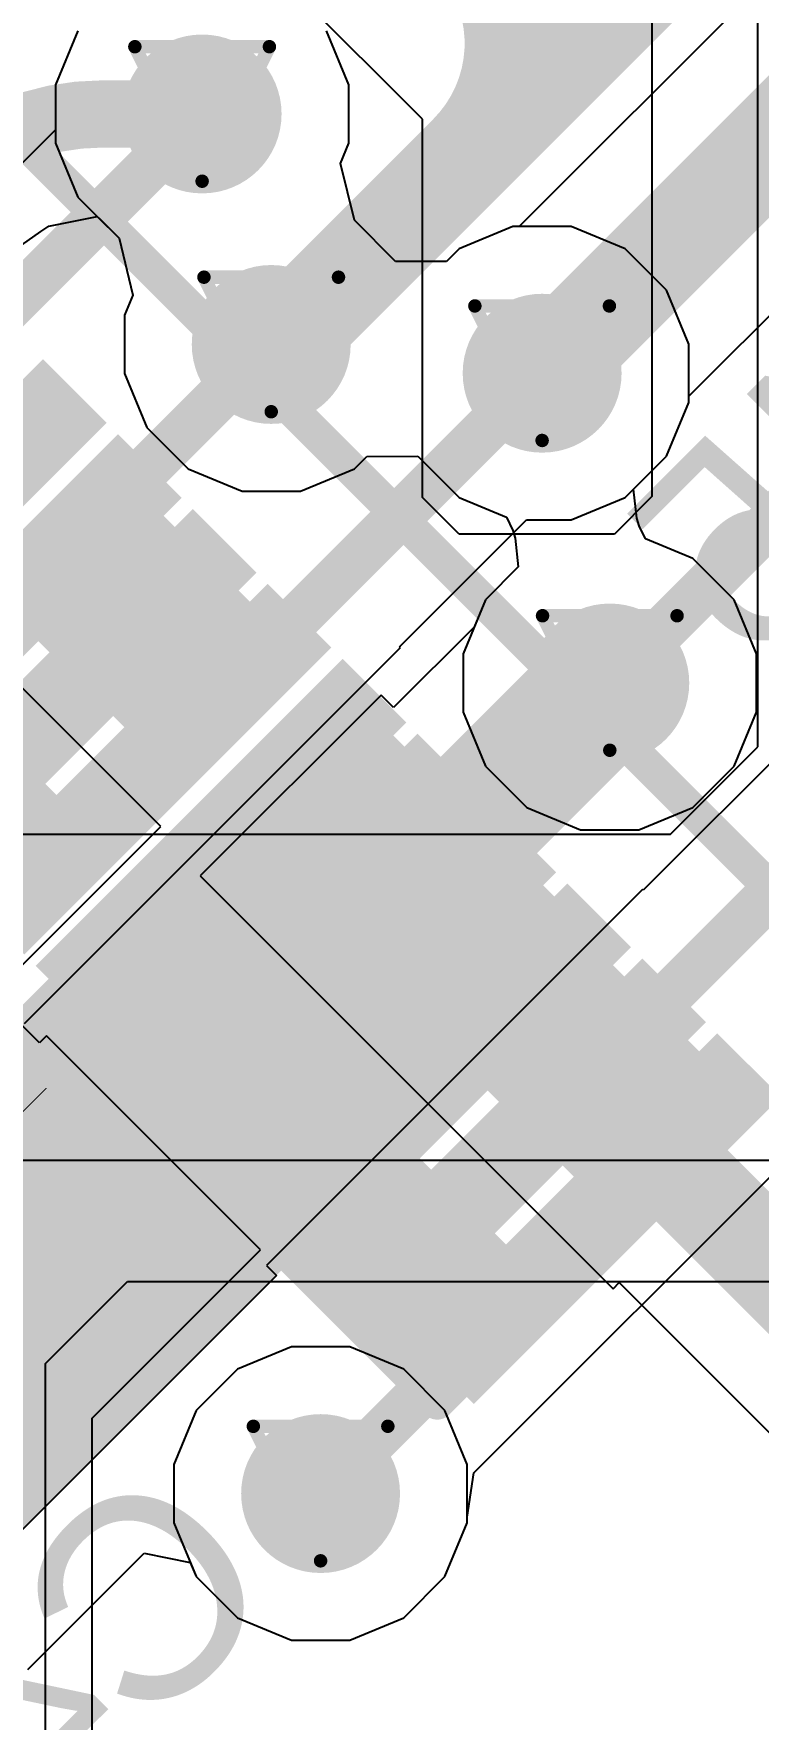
# Model space of a CAD drawing. Header units: inches. Extents: x 0 to 5359, y 0 to 5098.
# Drawn here: x 51.91 to 54.64, y 48.39 to 54.75 of the extents above; entities that cross this region are included whole.
import ezdxf

# ---------------------------------------------------------------- set-up
doc = ezdxf.new("R2010")
doc.units = ezdxf.units.IN
for name, color, linetype in [('Bottom Layer', 5, 'Continuous'), ('Bottom Overlay', 54, 'Continuous'), ('Bottom Paste', 16, 'Continuous'), ('Bottom Solder', 6, 'Continuous'), ('Drill Drawing', 1, 'Continuous'), ('Layer 1', 16, 'Continuous'), ('Layer 2', 76, 'Continuous'), ('Top Layer', 1, 'Continuous'), ('Top Overlay', 2, 'Continuous'), ('Top Paste', 8, 'Continuous'), ('Top Solder', 216, 'Continuous'), ('Via Holes', 16, 'Continuous')]:
    doc.layers.add(name, color=color, linetype=linetype)
doc.styles.add('Arial', font='', dxfattribs={"height": 0.2})
doc.styles.get('Arial').set_extended_font_data('Arial')

# ---------------------------------------------------------------- blocks, each defined once
blk = doc.blocks.new('LQFP_128_EP_14_14__40')
at = {"layer": 'Top Layer'}
for points in [[(2.4999, -6.8497), (2.6999, -6.8497), (2.6999, -8.3497), (2.4999, -8.3497)], [(2.8997, -6.8497), (3.0997, -6.8497), (3.0997, -8.3497), (2.8997, -8.3497)], [(3.3, -6.8497), (3.5, -6.8497), (3.5, -8.3497), (3.3, -8.3497)], [(3.6998, -6.8497), (3.8998, -6.8497), (3.8998, -8.3497), (3.6998, -8.3497)], [(4.0999, -6.8497), (4.2999, -6.8497), (4.2999, -8.3497), (4.0999, -8.3497)], [(4.4999, -6.8497), (4.6999, -6.8497), (4.6999, -8.3497), (4.4999, -8.3497)], [(4.9, -6.8497), (5.1, -6.8497), (5.1, -8.3497), (4.9, -8.3497)], [(5.3, -6.8497), (5.5, -6.8497), (5.5, -8.3497), (5.3, -8.3497)], [(5.7001, -6.8497), (5.9001, -6.8497), (5.9001, -8.3497), (5.7001, -8.3497)], [(6.1001, -6.8497), (6.3001, -6.8497), (6.3001, -8.3497), (6.1001, -8.3497)]]:
    blk.add_hatch(color=1, dxfattribs=at).paths.add_polyline_path(points)
at = {"layer": 'Top Paste'}
for points in [[(2.4999, -6.8497), (2.6999, -6.8497), (2.6999, -8.3497), (2.4999, -8.3497)], [(2.8997, -6.8497), (3.0997, -6.8497), (3.0997, -8.3497), (2.8997, -8.3497)], [(3.3, -6.8497), (3.5, -6.8497), (3.5, -8.3497), (3.3, -8.3497)], [(3.6998, -6.8497), (3.8998, -6.8497), (3.8998, -8.3497), (3.6998, -8.3497)], [(4.0999, -6.8497), (4.2999, -6.8497), (4.2999, -8.3497), (4.0999, -8.3497)], [(4.4999, -6.8497), (4.6999, -6.8497), (4.6999, -8.3497), (4.4999, -8.3497)], [(4.9, -6.8497), (5.1, -6.8497), (5.1, -8.3497), (4.9, -8.3497)], [(5.3, -6.8497), (5.5, -6.8497), (5.5, -8.3497), (5.3, -8.3497)], [(5.7001, -6.8497), (5.9001, -6.8497), (5.9001, -8.3497), (5.7001, -8.3497)], [(6.1001, -6.8497), (6.3001, -6.8497), (6.3001, -8.3497), (6.1001, -8.3497)]]:
    blk.add_hatch(color=8, dxfattribs=at).paths.add_polyline_path(points)
at = {"layer": 'Top Solder'}
for points in [[(2.4299, -6.7797), (2.7699, -6.7797), (2.7699, -8.4197), (2.4299, -8.4197)], [(2.8297, -6.7797), (3.1697, -6.7797), (3.1697, -8.4197), (2.8297, -8.4197)], [(3.23, -6.7797), (3.57, -6.7797), (3.57, -8.4197), (3.23, -8.4197)], [(3.6298, -6.7797), (3.9698, -6.7797), (3.9698, -8.4197), (3.6298, -8.4197)], [(4.0299, -6.7797), (4.3699, -6.7797), (4.3699, -8.4197), (4.0299, -8.4197)], [(4.4299, -6.7797), (4.7699, -6.7797), (4.7699, -8.4197), (4.4299, -8.4197)], [(4.83, -6.7797), (5.17, -6.7797), (5.17, -8.4197), (4.83, -8.4197)], [(5.23, -6.7797), (5.57, -6.7797), (5.57, -8.4197), (5.23, -8.4197)], [(5.6301, -6.7797), (5.9701, -6.7797), (5.9701, -8.4197), (5.6301, -8.4197)], [(6.0301, -6.7797), (6.3701, -6.7797), (6.3701, -8.4197), (6.0301, -8.4197)]]:
    blk.add_hatch(color=216, dxfattribs=at).paths.add_polyline_path(points)
at = {"layer": 'Top Overlay'}
blk.add_lwpolyline([(-6.2499, -6.2499, 0.127, 0.127, 0), (6.2499, -6.2499, 0.127, 0.127, 0)], format="xyseb", dxfattribs=at)
blk = doc.blocks.new('R___0402_B_154')
at = {"layer": 'Bottom Layer'}
for points in [[(-0.2413, 0.3175), (-0.2413, -0.3175), (-0.6985, -0.3175), (-0.6985, 0.3175)], [(0.6985, 0.3175), (0.6985, -0.3175), (0.2413, -0.3175), (0.2413, 0.3175)]]:
    blk.add_hatch(color=5, dxfattribs=at).paths.add_polyline_path(points)
at = {"layer": 'Bottom Paste'}
for points in [[(-0.2413, 0.3175), (-0.2413, -0.3175), (-0.6985, -0.3175), (-0.6985, 0.3175)], [(0.6985, 0.3175), (0.6985, -0.3175), (0.2413, -0.3175), (0.2413, 0.3175)]]:
    blk.add_hatch(color=16, dxfattribs=at).paths.add_polyline_path(points)
at = {"layer": 'Bottom Solder'}
for points in [[(-0.1863, 0.3725), (-0.1863, -0.3725), (-0.7535, -0.3725), (-0.7535, 0.3725)], [(0.7535, 0.3725), (0.7535, -0.3725), (0.1863, -0.3725), (0.1863, 0.3725)]]:
    blk.add_hatch(color=6, dxfattribs=at).paths.add_polyline_path(points)
at = {"layer": 'Bottom Overlay'}
for points in [[(-0.7874, 0.4064, 0.127, 0.127, 0), (0.7874, 0.4064, 0.127, 0.127, 0)], [(-0.7874, 0.4064, 0.127, 0.127, 0), (-0.7874, -0.4064, 0.127, 0.127, 0)], [(0.7874, 0.4064, 0.127, 0.127, 0), (0.7874, -0.4064, 0.127, 0.127, 0)], [(-0.8128, 0.4318, 0.00323, 0.00323, 0), (0.8128, 0.4318, 0.00323, 0.00323, 0)], [(-0.7874, -0.4064, 0.127, 0.127, 0), (0.7874, -0.4064, 0.127, 0.127, 0)]]:
    blk.add_lwpolyline(points, format="xyseb", dxfattribs=at)
for points in [[(-0.8191, 0.4064, 0.0635, 0.0635, 1), (-0.7556, 0.4064, 0.0635, 0.0635, 1)], [(-0.8191, 0.4064, 0.0635, 0.0635, 1), (-0.7556, 0.4064, 0.0635, 0.0635, 1)], [(0.7556, 0.4064, 0.0635, 0.0635, 1), (0.8191, 0.4064, 0.0635, 0.0635, 1)], [(0.7556, 0.4064, 0.0635, 0.0635, 1), (0.8191, 0.4064, 0.0635, 0.0635, 1)], [(-0.8136, 0.4318, 0.00161, 0.00161, 1), (-0.812, 0.4318, 0.00161, 0.00161, 1)], [(0.812, 0.4318, 0.00161, 0.00161, 1), (0.8136, 0.4318, 0.00161, 0.00161, 1)], [(-0.8191, -0.4064, 0.0635, 0.0635, 1), (-0.7556, -0.4064, 0.0635, 0.0635, 1)], [(-0.8191, -0.4064, 0.0635, 0.0635, 1), (-0.7556, -0.4064, 0.0635, 0.0635, 1)], [(0.7556, -0.4064, 0.0635, 0.0635, 1), (0.8191, -0.4064, 0.0635, 0.0635, 1)], [(0.7556, -0.4064, 0.0635, 0.0635, 1), (0.8191, -0.4064, 0.0635, 0.0635, 1)]]:
    blk.add_lwpolyline(points, format="xyseb", close=True, dxfattribs=at)
blk = doc.blocks.new('C___0402_B_319')
at = {"layer": 'Bottom Layer'}
for points in [[(-0.2413, 0.3175), (-0.2413, -0.3175), (-0.6985, -0.3175), (-0.6985, 0.3175)], [(0.6985, 0.3175), (0.6985, -0.3175), (0.2413, -0.3175), (0.2413, 0.3175)]]:
    blk.add_hatch(color=5, dxfattribs=at).paths.add_polyline_path(points)
at = {"layer": 'Bottom Paste'}
for points in [[(-0.2413, 0.3175), (-0.2413, -0.3175), (-0.6985, -0.3175), (-0.6985, 0.3175)], [(0.6985, 0.3175), (0.6985, -0.3175), (0.2413, -0.3175), (0.2413, 0.3175)]]:
    blk.add_hatch(color=16, dxfattribs=at).paths.add_polyline_path(points)
at = {"layer": 'Bottom Solder'}
for points in [[(-0.1813, 0.3775), (-0.1813, -0.3775), (-0.7585, -0.3775), (-0.7585, 0.3775)], [(0.7585, 0.3775), (0.7585, -0.3775), (0.1813, -0.3775), (0.1813, 0.3775)]]:
    blk.add_hatch(color=6, dxfattribs=at).paths.add_polyline_path(points)
at = {"layer": 'Bottom Overlay'}
for points in [[(-0.7874, 0.4064, 0.127, 0.127, 0), (-0.2794, 0.4064, 0.127, 0.127, 0)], [(-0.7874, 0.4064, 0.127, 0.127, 0), (-0.7874, -0.4064, 0.127, 0.127, 0)], [(0.2794, 0.4064, 0.127, 0.127, 0), (0.7874, 0.4064, 0.127, 0.127, 0)], [(0.7874, 0.4064, 0.127, 0.127, 0), (0.7874, -0.4064, 0.127, 0.127, 0)], [(-0.7874, -0.4064, 0.127, 0.127, 0), (-0.2794, -0.4064, 0.127, 0.127, 0)], [(0.2794, -0.4064, 0.127, 0.127, 0), (0.7874, -0.4064, 0.127, 0.127, 0)]]:
    blk.add_lwpolyline(points, format="xyseb", dxfattribs=at)
for points in [[(-0.8191, 0.4064, 0.0635, 0.0635, 1), (-0.7556, 0.4064, 0.0635, 0.0635, 1)], [(-0.8191, 0.4064, 0.0635, 0.0635, 1), (-0.7556, 0.4064, 0.0635, 0.0635, 1)], [(-0.3111, 0.4064, 0.0635, 0.0635, 1), (-0.2477, 0.4064, 0.0635, 0.0635, 1)], [(0.2477, 0.4064, 0.0635, 0.0635, 1), (0.3111, 0.4064, 0.0635, 0.0635, 1)], [(0.7556, 0.4064, 0.0635, 0.0635, 1), (0.8191, 0.4064, 0.0635, 0.0635, 1)], [(0.7556, 0.4064, 0.0635, 0.0635, 1), (0.8191, 0.4064, 0.0635, 0.0635, 1)], [(-0.8191, -0.4064, 0.0635, 0.0635, 1), (-0.7556, -0.4064, 0.0635, 0.0635, 1)], [(-0.8191, -0.4064, 0.0635, 0.0635, 1), (-0.7556, -0.4064, 0.0635, 0.0635, 1)], [(-0.3111, -0.4064, 0.0635, 0.0635, 1), (-0.2477, -0.4064, 0.0635, 0.0635, 1)], [(0.2477, -0.4064, 0.0635, 0.0635, 1), (0.3111, -0.4064, 0.0635, 0.0635, 1)], [(0.7556, -0.4064, 0.0635, 0.0635, 1), (0.8191, -0.4064, 0.0635, 0.0635, 1)], [(0.7556, -0.4064, 0.0635, 0.0635, 1), (0.8191, -0.4064, 0.0635, 0.0635, 1)]]:
    blk.add_lwpolyline(points, format="xyseb", close=True, dxfattribs=at)
blk = doc.blocks.new('C___0402_B_320')
at = {"layer": 'Bottom Layer'}
for points in [[(-0.2413, 0.3175), (-0.2413, -0.3175), (-0.6985, -0.3175), (-0.6985, 0.3175)], [(0.6985, 0.3175), (0.6985, -0.3175), (0.2413, -0.3175), (0.2413, 0.3175)]]:
    blk.add_hatch(color=5, dxfattribs=at).paths.add_polyline_path(points)
at = {"layer": 'Bottom Paste'}
for points in [[(-0.2413, 0.3175), (-0.2413, -0.3175), (-0.6985, -0.3175), (-0.6985, 0.3175)], [(0.6985, 0.3175), (0.6985, -0.3175), (0.2413, -0.3175), (0.2413, 0.3175)]]:
    blk.add_hatch(color=16, dxfattribs=at).paths.add_polyline_path(points)
at = {"layer": 'Bottom Solder'}
for points in [[(-0.1813, 0.3775), (-0.1813, -0.3775), (-0.7585, -0.3775), (-0.7585, 0.3775)], [(0.7585, 0.3775), (0.7585, -0.3775), (0.1813, -0.3775), (0.1813, 0.3775)]]:
    blk.add_hatch(color=6, dxfattribs=at).paths.add_polyline_path(points)
at = {"layer": 'Bottom Overlay'}
for points in [[(-0.7874, 0.4064, 0.127, 0.127, 0), (-0.2794, 0.4064, 0.127, 0.127, 0)], [(-0.7874, 0.4064, 0.127, 0.127, 0), (-0.7874, -0.4064, 0.127, 0.127, 0)], [(0.2794, 0.4064, 0.127, 0.127, 0), (0.7874, 0.4064, 0.127, 0.127, 0)], [(0.7874, 0.4064, 0.127, 0.127, 0), (0.7874, -0.4064, 0.127, 0.127, 0)], [(-0.7874, -0.4064, 0.127, 0.127, 0), (-0.2794, -0.4064, 0.127, 0.127, 0)], [(0.2794, -0.4064, 0.127, 0.127, 0), (0.7874, -0.4064, 0.127, 0.127, 0)]]:
    blk.add_lwpolyline(points, format="xyseb", dxfattribs=at)
for points in [[(-0.8191, 0.4064, 0.0635, 0.0635, 1), (-0.7556, 0.4064, 0.0635, 0.0635, 1)], [(-0.8191, 0.4064, 0.0635, 0.0635, 1), (-0.7556, 0.4064, 0.0635, 0.0635, 1)], [(-0.3111, 0.4064, 0.0635, 0.0635, 1), (-0.2477, 0.4064, 0.0635, 0.0635, 1)], [(0.2477, 0.4064, 0.0635, 0.0635, 1), (0.3111, 0.4064, 0.0635, 0.0635, 1)], [(0.7556, 0.4064, 0.0635, 0.0635, 1), (0.8191, 0.4064, 0.0635, 0.0635, 1)], [(0.7556, 0.4064, 0.0635, 0.0635, 1), (0.8191, 0.4064, 0.0635, 0.0635, 1)], [(-0.8191, -0.4064, 0.0635, 0.0635, 1), (-0.7556, -0.4064, 0.0635, 0.0635, 1)], [(-0.8191, -0.4064, 0.0635, 0.0635, 1), (-0.7556, -0.4064, 0.0635, 0.0635, 1)], [(-0.3111, -0.4064, 0.0635, 0.0635, 1), (-0.2477, -0.4064, 0.0635, 0.0635, 1)], [(0.2477, -0.4064, 0.0635, 0.0635, 1), (0.3111, -0.4064, 0.0635, 0.0635, 1)], [(0.7557, -0.4064, 0.0635, 0.0635, 1), (0.8192, -0.4064, 0.0635, 0.0635, 1)], [(0.7557, -0.4064, 0.0635, 0.0635, 1), (0.8192, -0.4064, 0.0635, 0.0635, 1)]]:
    blk.add_lwpolyline(points, format="xyseb", close=True, dxfattribs=at)
blk = doc.blocks.new('C___0402_B_321')
at = {"layer": 'Bottom Layer'}
for points in [[(-0.2413, 0.3175), (-0.2413, -0.3175), (-0.6985, -0.3175), (-0.6985, 0.3175)], [(0.6985, 0.3175), (0.6985, -0.3175), (0.2413, -0.3175), (0.2413, 0.3175)]]:
    blk.add_hatch(color=5, dxfattribs=at).paths.add_polyline_path(points)
at = {"layer": 'Bottom Paste'}
for points in [[(-0.2413, 0.3175), (-0.2413, -0.3175), (-0.6985, -0.3175), (-0.6985, 0.3175)], [(0.6985, 0.3175), (0.6985, -0.3175), (0.2413, -0.3175), (0.2413, 0.3175)]]:
    blk.add_hatch(color=16, dxfattribs=at).paths.add_polyline_path(points)
at = {"layer": 'Bottom Solder'}
for points in [[(-0.1813, 0.3775), (-0.1813, -0.3775), (-0.7585, -0.3775), (-0.7585, 0.3775)], [(0.7585, 0.3775), (0.7585, -0.3775), (0.1813, -0.3775), (0.1813, 0.3775)]]:
    blk.add_hatch(color=6, dxfattribs=at).paths.add_polyline_path(points)
at = {"layer": 'Bottom Overlay'}
for points in [[(-0.2794, 0.4064, 0.127, 0.127, 0), (-0.7874, 0.4064, 0.127, 0.127, 0)], [(-0.7874, -0.4064, 0.127, 0.127, 0), (-0.7874, 0.4064, 0.127, 0.127, 0)], [(0.7874, 0.4064, 0.127, 0.127, 0), (0.2794, 0.4064, 0.127, 0.127, 0)], [(0.7874, -0.4064, 0.127, 0.127, 0), (0.7874, 0.4064, 0.127, 0.127, 0)], [(-0.2794, -0.4064, 0.127, 0.127, 0), (-0.7874, -0.4064, 0.127, 0.127, 0)], [(0.7874, -0.4064, 0.127, 0.127, 0), (0.2794, -0.4064, 0.127, 0.127, 0)]]:
    blk.add_lwpolyline(points, format="xyseb", dxfattribs=at)
for points in [[(-0.8191, 0.4064, 0.0635, 0.0635, 1), (-0.7556, 0.4064, 0.0635, 0.0635, 1)], [(-0.8191, 0.4064, 0.0635, 0.0635, 1), (-0.7556, 0.4064, 0.0635, 0.0635, 1)], [(-0.3111, 0.4064, 0.0635, 0.0635, 1), (-0.2477, 0.4064, 0.0635, 0.0635, 1)], [(0.2477, 0.4064, 0.0635, 0.0635, 1), (0.3111, 0.4064, 0.0635, 0.0635, 1)], [(0.7556, 0.4064, 0.0635, 0.0635, 1), (0.8191, 0.4064, 0.0635, 0.0635, 1)], [(0.7556, 0.4064, 0.0635, 0.0635, 1), (0.8191, 0.4064, 0.0635, 0.0635, 1)], [(-0.8191, -0.4064, 0.0635, 0.0635, 1), (-0.7556, -0.4064, 0.0635, 0.0635, 1)], [(-0.8191, -0.4064, 0.0635, 0.0635, 1), (-0.7556, -0.4064, 0.0635, 0.0635, 1)], [(-0.3111, -0.4064, 0.0635, 0.0635, 1), (-0.2477, -0.4064, 0.0635, 0.0635, 1)], [(0.2477, -0.4064, 0.0635, 0.0635, 1), (0.3111, -0.4064, 0.0635, 0.0635, 1)], [(0.7556, -0.4064, 0.0635, 0.0635, 1), (0.8191, -0.4064, 0.0635, 0.0635, 1)], [(0.7556, -0.4064, 0.0635, 0.0635, 1), (0.8191, -0.4064, 0.0635, 0.0635, 1)]]:
    blk.add_lwpolyline(points, format="xyseb", close=True, dxfattribs=at)
blk = doc.blocks.new('C___0603_348')
at = {"layer": 'Top Layer'}
for points in [[(-0.381, 0.4445), (-0.381, -0.4445), (-1.143, -0.4445), (-1.143, 0.4445)], [(1.143, 0.4445), (1.143, -0.4445), (0.381, -0.4445), (0.381, 0.4445)]]:
    blk.add_hatch(color=1, dxfattribs=at).paths.add_polyline_path(points)
at = {"layer": 'Top Paste'}
for points in [[(-0.381, 0.4445), (-0.381, -0.4445), (-1.143, -0.4445), (-1.143, 0.4445)], [(1.143, 0.4445), (1.143, -0.4445), (0.381, -0.4445), (0.381, 0.4445)]]:
    blk.add_hatch(color=8, dxfattribs=at).paths.add_polyline_path(points)
at = {"layer": 'Top Solder'}
for points in [[(-0.321, 0.5045), (-0.321, -0.5045), (-1.203, -0.5045), (-1.203, 0.5045)], [(1.203, 0.5045), (1.203, -0.5045), (0.321, -0.5045), (0.321, 0.5045)]]:
    blk.add_hatch(color=216, dxfattribs=at).paths.add_polyline_path(points)
at = {"layer": 'Top Overlay'}
for points in [[(-1.2446, 0.5334, 0.127, 0.127, 0), (-0.4572, 0.5334, 0.127, 0.127, 0)], [(-1.2446, 0.5334, 0.127, 0.127, 0), (-1.2446, -0.5334, 0.127, 0.127, 0)], [(0.4572, 0.5334, 0.127, 0.127, 0), (1.2446, 0.5334, 0.127, 0.127, 0)], [(1.2446, 0.5334, 0.127, 0.127, 0), (1.2446, -0.5334, 0.127, 0.127, 0)], [(-1.2446, -0.5334, 0.127, 0.127, 0), (-0.4572, -0.5334, 0.127, 0.127, 0)], [(0.4572, -0.5334, 0.127, 0.127, 0), (1.2446, -0.5334, 0.127, 0.127, 0)]]:
    blk.add_lwpolyline(points, format="xyseb", dxfattribs=at)
for points in [[(-1.2764, 0.5334, 0.0635, 0.0635, 1), (-1.2128, 0.5334, 0.0635, 0.0635, 1)], [(-1.2764, 0.5334, 0.0635, 0.0635, 1), (-1.2128, 0.5334, 0.0635, 0.0635, 1)], [(-0.4889, 0.5334, 0.0635, 0.0635, 1), (-0.4254, 0.5334, 0.0635, 0.0635, 1)], [(0.4254, 0.5334, 0.0635, 0.0635, 1), (0.4889, 0.5334, 0.0635, 0.0635, 1)], [(1.2128, 0.5334, 0.0635, 0.0635, 1), (1.2764, 0.5334, 0.0635, 0.0635, 1)], [(1.2128, 0.5334, 0.0635, 0.0635, 1), (1.2764, 0.5334, 0.0635, 0.0635, 1)], [(-1.2764, -0.5334, 0.0635, 0.0635, 1), (-1.2128, -0.5334, 0.0635, 0.0635, 1)], [(-1.2764, -0.5334, 0.0635, 0.0635, 1), (-1.2128, -0.5334, 0.0635, 0.0635, 1)], [(-0.4889, -0.5334, 0.0635, 0.0635, 1), (-0.4254, -0.5334, 0.0635, 0.0635, 1)], [(0.4254, -0.5334, 0.0635, 0.0635, 1), (0.4889, -0.5334, 0.0635, 0.0635, 1)], [(1.2128, -0.5334, 0.0635, 0.0635, 1), (1.2764, -0.5334, 0.0635, 0.0635, 1)], [(1.2128, -0.5334, 0.0635, 0.0635, 1), (1.2764, -0.5334, 0.0635, 0.0635, 1)]]:
    blk.add_lwpolyline(points, format="xyseb", close=True, dxfattribs=at)

msp = doc.modelspace()

# ---------------------------------------------------------------- hatches: boundary and pattern name
at = {"layer": 'Bottom Layer'}
h = msp.add_hatch(color=5, dxfattribs=at)
edge = h.paths.add_edge_path()
edge.add_arc((52.5448, 54.4477), 0.3, 0, 360)
h = msp.add_hatch(color=5, dxfattribs=at)
edge = h.paths.add_edge_path()
edge.add_arc((52.8057, 53.5772), 0.3, 0, 360)
h = msp.add_hatch(color=5, dxfattribs=at)
edge = h.paths.add_edge_path()
edge.add_arc((53.8287, 53.4686), 0.3, 0, 360)
h = msp.add_hatch(color=5, dxfattribs=at)
edge = h.paths.add_edge_path()
edge.add_arc((54.0842, 52.2987), 0.3, 0, 360)
h = msp.add_hatch(color=5, dxfattribs=at)
edge = h.paths.add_edge_path()
edge.add_arc((52.9921, 49.2375), 0.3, 0, 360)
at = {"layer": 'Layer 1'}
h = msp.add_hatch(color=16, dxfattribs=at)
edge = h.paths.add_edge_path()
edge.add_arc((52.5448, 54.4477), 0.3, 0, 360)
h = msp.add_hatch(color=16, dxfattribs=at)
edge = h.paths.add_edge_path()
edge.add_arc((52.8057, 53.5772), 0.3, 0, 360)
h = msp.add_hatch(color=16, dxfattribs=at)
edge = h.paths.add_edge_path()
edge.add_arc((53.8287, 53.4686), 0.3, 0, 360)
h = msp.add_hatch(color=16, dxfattribs=at)
edge = h.paths.add_edge_path()
edge.add_arc((54.0842, 52.2987), 0.3, 0, 360)
h = msp.add_hatch(color=16, dxfattribs=at)
edge = h.paths.add_edge_path()
edge.add_arc((52.9921, 49.2375), 0.3, 0, 360)
at = {"layer": 'Layer 2'}
h = msp.add_hatch(color=76, dxfattribs=at)
edge = h.paths.add_edge_path()
edge.add_arc((52.5448, 54.4477), 0.3, 0, 360)
h = msp.add_hatch(color=76, dxfattribs=at)
edge = h.paths.add_edge_path()
edge.add_arc((52.8057, 53.5772), 0.3, 0, 360)
h = msp.add_hatch(color=76, dxfattribs=at)
edge = h.paths.add_edge_path()
edge.add_arc((53.8287, 53.4686), 0.3, 0, 360)
h = msp.add_hatch(color=76, dxfattribs=at)
edge = h.paths.add_edge_path()
edge.add_arc((54.0842, 52.2987), 0.3, 0, 360)
h = msp.add_hatch(color=76, dxfattribs=at)
edge = h.paths.add_edge_path()
edge.add_arc((52.9921, 49.2375), 0.3, 0, 360)
at = {"layer": 'Top Layer'}
h = msp.add_hatch(color=1, dxfattribs=at)
edge = h.paths.add_edge_path()
edge.add_arc((52.5448, 54.4477), 0.3, 0, 360)
h = msp.add_hatch(color=1, dxfattribs=at)
edge = h.paths.add_edge_path()
edge.add_arc((52.8057, 53.5772), 0.3, 0, 360)
h = msp.add_hatch(color=1, dxfattribs=at)
edge = h.paths.add_edge_path()
edge.add_arc((53.8287, 53.4686), 0.3, 0, 360)
h = msp.add_hatch(color=1, dxfattribs=at)
edge = h.paths.add_edge_path()
edge.add_arc((54.0842, 52.2987), 0.3, 0, 360)
msp.add_hatch(color=1, dxfattribs=at).paths.add_polyline_path([(51.6123, 48.8477), (54.0657, 51.3012), (53.0757, 52.2912), (50.6222, 49.8378)])
h = msp.add_hatch(color=1, dxfattribs=at)
edge = h.paths.add_edge_path()
edge.add_arc((52.9921, 49.2375), 0.3, 0, 360)
at = {"layer": 'Via Holes'}
h = msp.add_hatch(color=7, dxfattribs=at)
edge = h.paths.add_edge_path()
edge.add_arc((52.5448, 54.4477), 0.15, 0, 360)
h = msp.add_hatch(color=7, dxfattribs=at)
edge = h.paths.add_edge_path()
edge.add_arc((52.8057, 53.5772), 0.15, 0, 360)
h = msp.add_hatch(color=7, dxfattribs=at)
edge = h.paths.add_edge_path()
edge.add_arc((53.8287, 53.4686), 0.15, 0, 360)
h = msp.add_hatch(color=7, dxfattribs=at)
edge = h.paths.add_edge_path()
edge.add_arc((54.0842, 52.2987), 0.15, 0, 360)
h = msp.add_hatch(color=7, dxfattribs=at)
edge = h.paths.add_edge_path()
edge.add_arc((52.9921, 49.2375), 0.15, 0, 360)

# ---------------------------------------------------------------- linework, layer by layer
at = {"layer": 'Bottom Layer'}
for p, q in [((51.9663, 54.024), (52.1487, 54.0603)), ((52.1487, 54.0603), (52.231, 53.9781)), ((51.7989, 53.9064), (51.9363, 54.004)), ((51.9363, 54.004), (51.9663, 54.024)), ((52.231, 53.9781), (52.2834, 53.7639)), ((52.2834, 53.7639), (52.2517, 53.6874)), ((52.2517, 53.6874), (52.2517, 53.467)), ((52.2517, 53.467), (52.3361, 53.2633)), ((52.3361, 53.2633), (52.4919, 53.1075)), ((53.1196, 53.1075), (53.1667, 53.1546)), ((53.1667, 53.1546), (53.359, 53.1548)), ((53.359, 53.1548), (53.5149, 52.9989)), ((52.4919, 53.1075), (52.6955, 53.0232)), ((52.9159, 53.0232), (53.1196, 53.1075)), ((52.6955, 53.0232), (52.9159, 53.0232)), ((53.5149, 52.9989), (53.6943, 52.9246)), ((53.6943, 52.9246), (53.7184, 52.8751)), ((53.7184, 52.8751), (53.7263, 52.8459)), ((53.7263, 52.8459), (53.7388, 52.7368)), ((53.7388, 52.7368), (53.6145, 52.6125)), ((53.6145, 52.6125), (53.572, 52.5099)), ((52.3883, 51.7564), (51.5801, 52.5646)), ((53.572, 52.5099), (53.2677, 52.2056)), ((53.2205, 52.2527), (52.538, 51.5702)), ((53.2677, 52.2056), (53.2205, 52.2527)), ((51.7512, 51.1193), (52.3883, 51.7564)), ((52.538, 51.5702), (53.2888, 50.8194)), ((51.9306, 50.9399), (51.7512, 51.1193)), ((51.9565, 50.9658), (51.9306, 50.9399)), ((52.7647, 50.1576), (51.9565, 50.9658)), ((53.2888, 50.8194), (54.0971, 50.0112)), ((52.1294, 49.5223), (52.7647, 50.1576)), ((54.0971, 50.0112), (54.1198, 50.034)), ((54.1198, 50.034), (54.8934, 49.2604)), ((52.8819, 49.7915), (52.6783, 49.7071)), ((53.1023, 49.7915), (52.8819, 49.7915)), ((53.3059, 49.7071), (53.1023, 49.7915)), ((52.6783, 49.7071), (52.5225, 49.5513)), ((53.4618, 49.5513), (53.3059, 49.7071)), ((52.5225, 49.5513), (52.4381, 49.3477)), ((53.5461, 49.3477), (53.4618, 49.5513)), ((52.1294, 42.198), (52.1294, 49.5223)), ((52.4381, 49.3477), (52.4381, 49.1273)), ((53.5461, 49.1273), (53.5461, 49.3477)), ((52.4381, 49.1273), (52.5225, 48.9237)), ((53.4618, 48.9237), (53.5461, 49.1273)), ((52.5225, 48.9237), (52.6783, 48.7678)), ((53.3059, 48.7678), (53.4618, 48.9237)), ((52.6783, 48.7678), (52.8819, 48.6835)), ((53.1023, 48.6835), (53.3059, 48.7678)), ((52.8819, 48.6835), (53.1023, 48.6835))]:
    msp.add_line(p, q, dxfattribs=at)
for points in [[(53.5524, 55.1346, 0.381, 0.381, -0.414214), (53.5524, 54.2937, 0.381, 0.381, 0)], [(53.7428, 54.4831, 0.381, 0.381, 0), (54.3751, 55.1154, 0.381, 0.381, 0)], [(52.8368, 53.5772, 0.381, 0.381, 0), (53.7428, 54.4831, 0.381, 0.381, 0)], [(51.5242, 54.1811, 0.254, 0.254, -0.198912), (52.1678, 54.4477, 0.254, 0.254, 0)], [(52.1678, 54.4477, 0.254, 0.254, 0), (52.5448, 54.4477, 0.254, 0.254, 0)], [(53.3788, 51.5842, 0.508, 0.508, 0), (54.0679, 52.2733, 0.508, 0.508, 0)], [(53.236, 51.5588, 0.381, 0.381, 0), (55.472, 49.3228, 0.381, 0.381, 0)], [(53.1812, 51.6096, 0.1778, 0.1778, 0), (53.1852, 51.6096, 0.1778, 0.1778, 0)], [(51.0121, 51.2174, 0.381, 0.381, 0), (52.0142, 50.2154, 0.381, 0.381, 0)]]:
    msp.add_lwpolyline(points, format="xyseb", dxfattribs=at)
for points in [[(53.6475, 54.4831, 0.1905, 0.1905, 1), (53.838, 54.4831, 0.1905, 0.1905, 1)], [(53.6475, 54.4831, 0.1905, 0.1905, 1), (53.838, 54.4831, 0.1905, 0.1905, 1)], [(52.1043, 54.4477, 0.127, 0.127, 1), (52.2313, 54.4477, 0.127, 0.127, 1)], [(52.1043, 54.4477, 0.127, 0.127, 1), (52.2313, 54.4477, 0.127, 0.127, 1)], [(52.4813, 54.4477, 0.127, 0.127, 1), (52.6083, 54.4477, 0.127, 0.127, 1)], [(53.4571, 54.2937, 0.1905, 0.1905, 1), (53.6476, 54.2937, 0.1905, 0.1905, 1)], [(52.7416, 53.5772, 0.1905, 0.1905, 1), (52.9321, 53.5772, 0.1905, 0.1905, 1)], [(53.9409, 52.2733, 0.254, 0.254, 1), (54.1949, 52.2733, 0.254, 0.254, 1)], [(53.2518, 51.5842, 0.254, 0.254, 1), (53.5058, 51.5842, 0.254, 0.254, 1)], [(53.1407, 51.5588, 0.1905, 0.1905, 1), (53.3312, 51.5588, 0.1905, 0.1905, 1)], [(53.1367, 51.6096, 0.0889, 0.0889, 1), (53.2256, 51.6096, 0.0889, 0.0889, 1)], [(53.1407, 51.6096, 0.0889, 0.0889, 1), (53.2296, 51.6096, 0.0889, 0.0889, 1)], [(51.919, 50.2154, 0.1905, 0.1905, 1), (52.1095, 50.2154, 0.1905, 0.1905, 1)]]:
    msp.add_lwpolyline(points, format="xyseb", close=True, dxfattribs=at)
at = {"layer": 'Bottom Overlay'}
msp.add_lwpolyline([(54.6261, 50.1912, 0.127, 0.127, 0), (57.377, 47.4403, 0.127, 0.127, 0)], format="xyseb", dxfattribs=at)
msp.add_lwpolyline([(54.5944, 50.1912, 0.0635, 0.0635, 1), (54.6579, 50.1912, 0.0635, 0.0635, 1)], format="xyseb", close=True, dxfattribs=at)
at = {"layer": 'Drill Drawing'}
for points in [[(52.2908, 54.7017, 0.0508, 0.0508, 0), (52.7988, 54.7017, 0.0508, 0.0508, 0)], [(52.2908, 54.7017, 0.0508, 0.0508, 0), (52.5448, 54.1937, 0.0508, 0.0508, 0)], [(52.5448, 54.1937, 0.0508, 0.0508, 0), (52.7988, 54.7017, 0.0508, 0.0508, 0)], [(52.5517, 53.8312, 0.0508, 0.0508, 0), (53.0597, 53.8312, 0.0508, 0.0508, 0)], [(52.5517, 53.8312, 0.0508, 0.0508, 0), (52.8057, 53.3232, 0.0508, 0.0508, 0)], [(52.8057, 53.3232, 0.0508, 0.0508, 0), (53.0597, 53.8312, 0.0508, 0.0508, 0)], [(53.5747, 53.7226, 0.0508, 0.0508, 0), (54.0827, 53.7226, 0.0508, 0.0508, 0)], [(53.5747, 53.7226, 0.0508, 0.0508, 0), (53.8287, 53.2146, 0.0508, 0.0508, 0)], [(53.8287, 53.2146, 0.0508, 0.0508, 0), (54.0827, 53.7226, 0.0508, 0.0508, 0)], [(53.8302, 52.5527, 0.0508, 0.0508, 0), (54.3382, 52.5527, 0.0508, 0.0508, 0)], [(53.8302, 52.5527, 0.0508, 0.0508, 0), (54.0842, 52.0447, 0.0508, 0.0508, 0)], [(54.0842, 52.0447, 0.0508, 0.0508, 0), (54.3382, 52.5527, 0.0508, 0.0508, 0)], [(52.7381, 49.4915, 0.0508, 0.0508, 0), (53.2461, 49.4915, 0.0508, 0.0508, 0)], [(52.7381, 49.4915, 0.0508, 0.0508, 0), (52.9921, 48.9835, 0.0508, 0.0508, 0)], [(52.9921, 48.9835, 0.0508, 0.0508, 0), (53.2461, 49.4915, 0.0508, 0.0508, 0)]]:
    msp.add_lwpolyline(points, format="xyseb", dxfattribs=at)
for points in [[(52.2781, 54.7017, 0.0254, 0.0254, 1), (52.3035, 54.7017, 0.0254, 0.0254, 1)], [(52.2781, 54.7017, 0.0254, 0.0254, 1), (52.3035, 54.7017, 0.0254, 0.0254, 1)], [(52.7861, 54.7017, 0.0254, 0.0254, 1), (52.8115, 54.7017, 0.0254, 0.0254, 1)], [(52.7861, 54.7017, 0.0254, 0.0254, 1), (52.8115, 54.7017, 0.0254, 0.0254, 1)], [(52.5321, 54.1937, 0.0254, 0.0254, 1), (52.5575, 54.1937, 0.0254, 0.0254, 1)], [(52.5321, 54.1937, 0.0254, 0.0254, 1), (52.5575, 54.1937, 0.0254, 0.0254, 1)], [(52.539, 53.8312, 0.0254, 0.0254, 1), (52.5644, 53.8312, 0.0254, 0.0254, 1)], [(52.539, 53.8312, 0.0254, 0.0254, 1), (52.5644, 53.8312, 0.0254, 0.0254, 1)], [(53.047, 53.8312, 0.0254, 0.0254, 1), (53.0724, 53.8312, 0.0254, 0.0254, 1)], [(53.047, 53.8312, 0.0254, 0.0254, 1), (53.0724, 53.8312, 0.0254, 0.0254, 1)], [(53.562, 53.7226, 0.0254, 0.0254, 1), (53.5874, 53.7226, 0.0254, 0.0254, 1)], [(53.562, 53.7226, 0.0254, 0.0254, 1), (53.5874, 53.7226, 0.0254, 0.0254, 1)], [(54.07, 53.7226, 0.0254, 0.0254, 1), (54.0954, 53.7226, 0.0254, 0.0254, 1)], [(54.07, 53.7226, 0.0254, 0.0254, 1), (54.0954, 53.7226, 0.0254, 0.0254, 1)], [(52.793, 53.3232, 0.0254, 0.0254, 1), (52.8184, 53.3232, 0.0254, 0.0254, 1)], [(52.793, 53.3232, 0.0254, 0.0254, 1), (52.8184, 53.3232, 0.0254, 0.0254, 1)], [(53.816, 53.2146, 0.0254, 0.0254, 1), (53.8414, 53.2146, 0.0254, 0.0254, 1)], [(53.816, 53.2146, 0.0254, 0.0254, 1), (53.8414, 53.2146, 0.0254, 0.0254, 1)], [(53.8175, 52.5527, 0.0254, 0.0254, 1), (53.8429, 52.5527, 0.0254, 0.0254, 1)], [(53.8175, 52.5527, 0.0254, 0.0254, 1), (53.8429, 52.5527, 0.0254, 0.0254, 1)], [(54.3255, 52.5527, 0.0254, 0.0254, 1), (54.3509, 52.5527, 0.0254, 0.0254, 1)], [(54.3255, 52.5527, 0.0254, 0.0254, 1), (54.3509, 52.5527, 0.0254, 0.0254, 1)], [(54.0715, 52.0447, 0.0254, 0.0254, 1), (54.0969, 52.0447, 0.0254, 0.0254, 1)], [(54.0715, 52.0447, 0.0254, 0.0254, 1), (54.0969, 52.0447, 0.0254, 0.0254, 1)], [(52.7254, 49.4915, 0.0254, 0.0254, 1), (52.7508, 49.4915, 0.0254, 0.0254, 1)], [(52.7254, 49.4915, 0.0254, 0.0254, 1), (52.7508, 49.4915, 0.0254, 0.0254, 1)], [(53.2334, 49.4915, 0.0254, 0.0254, 1), (53.2588, 49.4915, 0.0254, 0.0254, 1)], [(53.2334, 49.4915, 0.0254, 0.0254, 1), (53.2588, 49.4915, 0.0254, 0.0254, 1)], [(52.9794, 48.9835, 0.0254, 0.0254, 1), (53.0048, 48.9835, 0.0254, 0.0254, 1)], [(52.9794, 48.9835, 0.0254, 0.0254, 1), (53.0048, 48.9835, 0.0254, 0.0254, 1)]]:
    msp.add_lwpolyline(points, format="xyseb", close=True, dxfattribs=at)
at = {"layer": 'Layer 1'}
for p, q in [((52.0751, 54.7615), (51.9908, 54.5579)), ((53.0988, 54.5579), (53.0144, 54.7615)), ((51.9908, 54.5579), (51.9908, 54.3375)), ((53.0988, 54.3375), (53.0988, 54.5579)), ((51.9908, 54.3375), (52.0751, 54.1339)), ((53.0671, 54.261), (53.0988, 54.3375)), ((53.1196, 54.0468), (53.0671, 54.261)), ((52.0751, 54.1339), (52.231, 53.9781)), ((53.2754, 53.891), (53.1196, 54.0468)), ((53.7185, 54.0226), (53.5149, 53.9383)), ((53.9389, 54.0226), (53.7185, 54.0226)), ((54.1425, 53.9383), (53.9389, 54.0226)), ((52.231, 53.9781), (52.2834, 53.7639)), ((53.5149, 53.9383), (53.4678, 53.8911)), ((54.2984, 53.7824), (54.1425, 53.9383)), ((53.4678, 53.8911), (53.2754, 53.891)), ((52.2834, 53.7639), (52.2517, 53.6874)), ((54.3827, 53.5788), (54.2984, 53.7824)), ((52.2517, 53.6874), (52.2517, 53.467)), ((54.3827, 53.3584), (54.3827, 53.5788)), ((52.2517, 53.467), (52.3361, 53.2633)), ((54.2984, 53.1548), (54.3827, 53.3584)), ((52.3361, 53.2633), (52.4919, 53.1075)), ((53.1196, 53.1075), (53.1667, 53.1546)), ((53.1667, 53.1546), (53.359, 53.1548)), ((53.359, 53.1548), (53.5149, 52.9989)), ((54.1741, 53.0305), (54.2984, 53.1548)), ((52.4919, 53.1075), (52.6955, 53.0232)), ((52.9159, 53.0232), (53.1196, 53.1075)), ((54.1865, 52.9214), (54.1741, 53.0305)), ((52.6955, 53.0232), (52.9159, 53.0232)), ((53.5149, 52.9989), (53.6943, 52.9246)), ((53.6943, 52.9246), (53.7184, 52.8751)), ((54.1945, 52.8922), (54.1865, 52.9214)), ((53.7184, 52.8751), (53.7263, 52.8459)), ((53.7263, 52.8459), (53.7388, 52.7368)), ((54.2186, 52.8427), (54.1945, 52.8922)), ((54.398, 52.7684), (54.2186, 52.8427)), ((53.7388, 52.7368), (53.6145, 52.6125)), ((54.5538, 52.6125), (54.398, 52.7684)), ((53.6145, 52.6125), (53.5302, 52.4089)), ((54.6382, 52.4089), (54.5538, 52.6125)), ((53.5302, 52.4089), (53.5302, 52.1885)), ((54.6382, 52.1885), (54.6382, 52.4089)), ((53.5302, 52.1885), (53.6145, 51.9849)), ((54.5538, 51.9849), (54.6382, 52.1885)), ((53.6145, 51.9849), (53.7704, 51.8291)), ((54.398, 51.8291), (54.5538, 51.9849)), ((53.7704, 51.8291), (53.974, 51.7447)), ((54.1944, 51.7447), (54.398, 51.8291)), ((53.974, 51.7447), (54.1944, 51.7447)), ((52.8819, 49.7915), (52.6783, 49.7071)), ((53.1023, 49.7915), (52.8819, 49.7915)), ((53.3059, 49.7071), (53.1023, 49.7915)), ((52.6783, 49.7071), (52.5225, 49.5513)), ((53.4618, 49.5513), (53.3059, 49.7071)), ((52.5225, 49.5513), (52.4381, 49.3477)), ((53.5461, 49.3477), (53.4618, 49.5513)), ((52.4381, 49.3477), (52.4381, 49.1273)), ((53.5461, 49.1273), (53.5461, 49.3477)), ((52.4381, 49.1273), (52.5225, 48.9237)), ((53.4618, 48.9237), (53.5461, 49.1273)), ((52.5225, 48.9237), (52.6783, 48.7678)), ((53.3059, 48.7678), (53.4618, 48.9237)), ((52.6783, 48.7678), (52.8819, 48.6835)), ((53.1023, 48.6835), (53.3059, 48.7678)), ((52.8819, 48.6835), (53.1023, 48.6835))]:
    msp.add_line(p, q, dxfattribs=at)
at = {"layer": 'Layer 2'}
for p, q in [((53.3766, 54.4284), (52.4853, 55.3197)), ((54.243, 55.0934), (54.243, 53.0025)), ((54.6433, 52.0571), (54.6433, 54.9277)), ((53.3766, 52.9991), (53.3766, 54.4284)), ((53.5149, 52.8609), (53.3766, 52.9991)), ((54.243, 53.0025), (54.1014, 52.8609)), ((54.1014, 52.8609), (53.5149, 52.8609)), ((54.3134, 51.7272), (54.6433, 52.0571)), ((50.7569, 51.7272), (54.3134, 51.7272)), ((54.8687, 50.4956), (50.3618, 50.4956)), ((51.9532, 49.7281), (52.2631, 50.038)), ((52.2631, 50.038), (55.0115, 50.038)), ((51.9532, 48.0805), (51.9532, 49.7281))]:
    msp.add_line(p, q, dxfattribs=at)
at = {"layer": 'Top Layer'}
for p, q in [((55.9461, 56.2269), (53.7418, 54.0226)), ((54.3827, 53.3817), (56.587, 55.586)), ((52.0751, 54.7615), (51.9908, 54.5579)), ((53.0988, 54.5579), (53.0144, 54.7615)), ((51.9908, 54.5579), (51.9908, 54.3881)), ((53.0988, 54.3375), (53.0988, 54.5579)), ((51.9908, 54.3881), (51.6644, 54.0617)), ((53.0671, 54.261), (53.0988, 54.3375)), ((53.1196, 54.0468), (53.0671, 54.261)), ((53.2754, 53.891), (53.1196, 54.0468)), ((53.7185, 54.0226), (53.5149, 53.9383)), ((53.7418, 54.0226), (53.7185, 54.0226)), ((53.5149, 53.9383), (53.4678, 53.8911)), ((53.4678, 53.8911), (53.2754, 53.891)), ((54.2984, 53.1548), (54.3827, 53.3584)), ((54.3827, 53.3584), (54.3827, 53.3817)), ((54.1425, 52.9989), (54.2984, 53.1548)), ((55.8719, 53.1775), (54.2103, 51.5158)), ((53.9389, 52.9146), (54.1425, 52.9989)), ((53.2903, 52.4358), (53.7691, 52.9146)), ((53.7691, 52.9146), (53.9389, 52.9146)), ((51.8736, 51.0128), (53.2934, 52.4327)), ((53.2934, 52.4327), (53.2903, 52.4358)), ((54.2072, 51.5189), (52.7873, 50.0991)), ((54.2103, 51.5158), (54.2072, 51.5189)), ((53.5708, 49.3156), (54.8826, 50.6273)), ((52.7873, 50.0991), (52.8255, 50.0609)), ((52.8255, 50.0609), (51.6123, 48.8477)), ((53.5461, 49.148), (53.5708, 49.3156)), ((53.5461, 49.1273), (53.5461, 49.148)), ((53.4618, 48.9237), (53.5461, 49.1273)), ((51.887, 48.5731), (52.3259, 49.0119)), ((52.3259, 49.0119), (52.5002, 48.9773)), ((52.5002, 48.9773), (52.5225, 48.9237)), ((52.5225, 48.9237), (52.6783, 48.7678)), ((53.3059, 48.7678), (53.4618, 48.9237)), ((52.6783, 48.7678), (52.8819, 48.6835)), ((53.1023, 48.6835), (53.3059, 48.7678)), ((52.8819, 48.6835), (53.1023, 48.6835))]:
    msp.add_line(p, q, dxfattribs=at)
for points in [[(53.8287, 53.4686, 0.381, 0.381, 0), (56.2665, 55.9064, 0.381, 0.381, 0)], [(54.0842, 52.2987, 0.1778, 0.1778, 0), (56.7178, 54.9323, 0.1778, 0.1778, 0)], [(51.2017, 53.1046, 0.1778, 0.1778, 0), (52.5448, 54.4477, 0.1778, 0.1778, 0)], [(51.7674, 52.5388, 0.1778, 0.1778, 0), (52.8057, 53.5772, 0.1778, 0.1778, 0)], [(52.3332, 51.9731, 0.1778, 0.1778, 0), (53.8287, 53.4686, 0.1778, 0.1778, 0)], [(53.7476, 50.5587, 0.1778, 0.1778, 0), (56.4005, 53.2116, 0.1778, 0.1778, 0)], [(53.0458, 51.2604, 0.508, 0.508, 0), (54.0842, 52.2987, 0.508, 0.508, 0)], [(51.0121, 51.2174, 0.1778, 0.1778, 0), (52.0505, 52.2558, 0.1778, 0.1778, 0)], [(52.3549, 50.5695, 0.508, 0.508, 0), (53.0458, 51.2604, 0.508, 0.508, 0)], [(52.9921, 49.2375, 0.1778, 0.1778, 0), (54.0304, 50.2758, 0.1778, 0.1778, 0)]]:
    msp.add_lwpolyline(points, format="xyseb", dxfattribs=at)
for points in [[(52.5003, 54.4477, 0.0889, 0.0889, 1), (52.5892, 54.4477, 0.0889, 0.0889, 1)], [(52.7613, 53.5772, 0.0889, 0.0889, 1), (52.8502, 53.5772, 0.0889, 0.0889, 1)], [(53.7334, 53.4686, 0.1905, 0.1905, 1), (53.9239, 53.4686, 0.1905, 0.1905, 1)], [(53.7842, 53.4686, 0.0889, 0.0889, 1), (53.8731, 53.4686, 0.0889, 0.0889, 1)], [(53.9572, 52.2987, 0.254, 0.254, 1), (54.2112, 52.2987, 0.254, 0.254, 1)], [(52.006, 52.2558, 0.0889, 0.0889, 1), (52.0949, 52.2558, 0.0889, 0.0889, 1)], [(54.0397, 52.2987, 0.0889, 0.0889, 1), (54.1286, 52.2987, 0.0889, 0.0889, 1)], [(52.2887, 51.9731, 0.0889, 0.0889, 1), (52.3776, 51.9731, 0.0889, 0.0889, 1)], [(52.9188, 51.2604, 0.254, 0.254, 1), (53.1728, 51.2604, 0.254, 0.254, 1)], [(52.9188, 51.2604, 0.254, 0.254, 1), (53.1728, 51.2604, 0.254, 0.254, 1)], [(52.2279, 50.5695, 0.254, 0.254, 1), (52.4819, 50.5695, 0.254, 0.254, 1)], [(53.7031, 50.5587, 0.0889, 0.0889, 1), (53.792, 50.5587, 0.0889, 0.0889, 1)], [(53.986, 50.2758, 0.0889, 0.0889, 1), (54.0749, 50.2758, 0.0889, 0.0889, 1)], [(52.9477, 49.2375, 0.0889, 0.0889, 1), (53.0366, 49.2375, 0.0889, 0.0889, 1)]]:
    msp.add_lwpolyline(points, format="xyseb", close=True, dxfattribs=at)

# ---------------------------------------------------------------- block references
for name, p, rotation in [('LQFP_128_EP_14_14__40', (55.0201, 60.0337), 315), ('C___0402_B_321', (51.9752, 52.1516), 225), ('C___0402_B_320', (52.9511, 51.1751), 45), ('C___0402_B_319', (53.7019, 50.4243), 45), ('R___0402_B_154', (51.6871, 49.8882), 45), ('C___0603_348', (50.8484, 49.0728), 45)]:
    msp.add_blockref(name, p, dxfattribs=dict(rotation=rotation))

# ---------------------------------------------------------------- texts
at = {"layer": 'Bottom Overlay', "style": 'Arial', "text_generation_flag": 2}
for s, p in [('C45', (56.0076, 53.7185)), ('C46', (52.873, 48.8623))]:
    msp.add_text(s, height=0.762, rotation=45, dxfattribs=at).set_placement(p)

doc.saveas('drawing.dxf')
